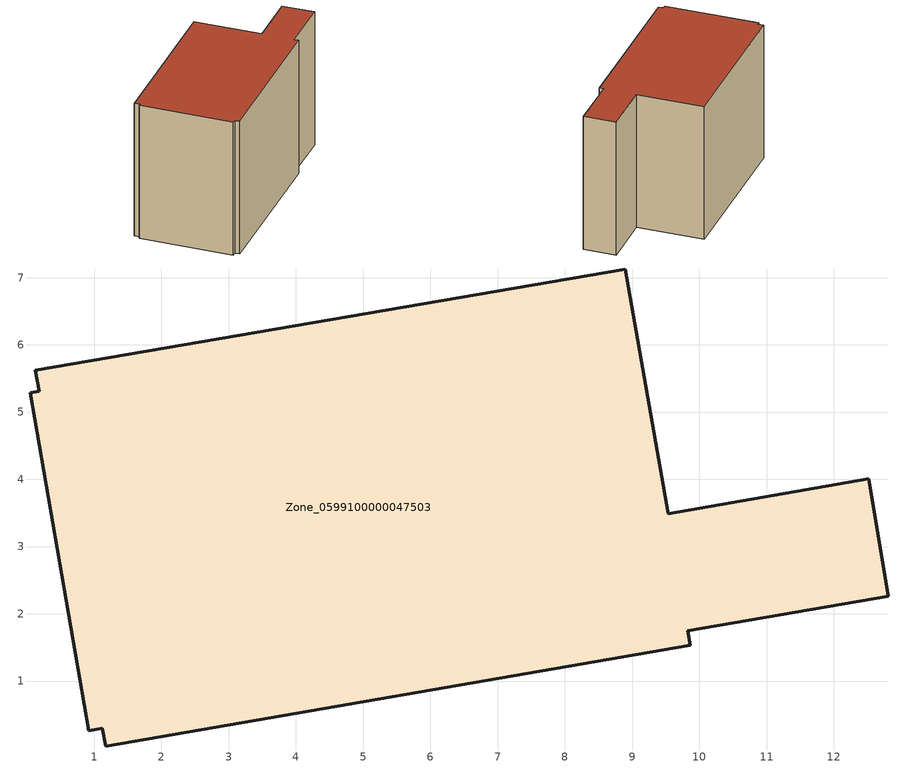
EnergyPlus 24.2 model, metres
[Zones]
Zone_0599100000047503
 floor ground (C_G): 1.12,0.3 0.92,0.26 0.05,5.29 0.18,5.31 0.12,5.62 8.9,7.13 9.54,3.49 12.52,4.01 12.81,2.26 9.83,1.75 9.87,1.53 1.17,0.03 z0
 wall outside (C_F): 12.81,2.26 12.52,4.01 9.54,3.49 8.9,7.13 0.12,5.62 0.18,5.31 0.05,5.29 0.92,0.26 1.12,0.3 1.17,0.03 9.87,1.53 9.83,1.75 12.81,2.26 z0:7.8
 roof outside (C_R): 1.17,0.03 9.87,1.53 9.83,1.75 12.81,2.26 12.52,4.01 9.54,3.49 8.9,7.13 0.12,5.62 0.18,5.31 0.05,5.29 0.92,0.26 1.12,0.3 z7.8
[BUILDING]
Pand.0599100000047503: North Axis=0; Terrain=City; Loads Convergence Tolerance Value=0.04; Temperature Convergence Tolerance Value=0.4; Solar Distribution=FullExterior; Maximum Number of Warmup Days=25; Minimum Number of Warmup Days=1
[Site:Location]
Rotterdam.The.Hague.AP_ZH_NLD Design_Conditions: Latitude=51.96; Longitude=4.45; Time Zone=1; Elevation=-4.5
[SITE:GROUNDTEMPERATURE:BUILDINGSURFACE]
18, 18, 18, 18, 18, 18, 18, 18, 18, 18, 18, 18
[MATERIAL] Thermal Absorptance=0.9; Solar Absorptance=0.7; Visible Absorptance=0.7
Name | Roughness | Thickness | Conductivity | Density | Specific Heat
G.TI.1975-1991 | MediumSmooth | 0.15 | 0.288461 | 540 | 1210
F.TI.1975-1991 | Rough | 0.3 | 0.230769 | 1920 | 840
R.TI.1975-1991 | MediumRough | 0.2 | 0.153846 | 1500 | 1000
[CONSTRUCTION]
C_G: G.TI.1975-1991
C_F: F.TI.1975-1991
C_R: R.TI.1975-1991
[ZONE]
Zone_0599100000047503: Type=1; Multiplier=1; Ceiling Height=Autocalculate; Volume=Autocalculate; Floor Area=autocalculate; Part of Total Floor Area=Yes
[ZONEINFILTRATION:DESIGNFLOWRATE]
Infil_Zone_0599100000047503: Zone or ZoneList or Space or SpaceList=Zone_0599100000047503; Schedule=AlwaysOn; Design Flow Rate Calculation Method=Flow/Area; Flow Rate per Floor Area=0.003; Constant Term Coefficient=1; Temperature Term Coefficient=0; Velocity Term Coefficient=0; Velocity Squared Term Coefficient=0
[HVACTEMPLATE:ZONE:IDEALLOADSAIRSYSTEM]
Zone_0599100000047503: Maximum Heating Supply Air Temperature=50; Minimum Cooling Supply Air Temperature=13; Maximum Heating Supply Air Humidity Ratio=0.0156; Minimum Cooling Supply Air Humidity Ratio=0.0077; Heating Limit=NoLimit; Cooling Limit=NoLimit; Dehumidification Control Type=ConstantSensibleHeatRatio; Cooling Sensible Heat Ratio=0.7; Dehumidification Setpoint=60; Humidification Control Type=None; Humidification Setpoint=30; Outdoor Air Method=None; Outdoor Air Flow Rate per Person=0.00944; Outdoor Air Flow Rate per Zone Floor Area=0; Outdoor Air Flow Rate per Zone=0; Demand Controlled Ventilation Type=None; Outdoor Air Economizer Type=NoEconomizer; Heat Recovery Type=None; Sensible Heat Recovery Effectiveness=0.7; Latent Heat Recovery Effectiveness=0.65
[ZONECONTROL:THERMOSTAT]
ThermostatControl_Zone_0599100000047503: Zone or ZoneList=Zone_0599100000047503; Control Type Schedule=DualSetpointControlType; Control 1=Thermostat_Zone_0599100000047503; Temperature Difference Between Cutout And Setpoint=0
[THERMOSTATSETPOINT:DUALSETPOINT]
Thermostat_Zone_0599100000047503: Heating Setpoint Temperature Schedule=HeatingSetpoint_Zone_0599100000047503; Cooling Setpoint Temperature Schedule=CoolingSetpoint_Zone_0599100000047503
[SCHEDULE:COMPACT]
HeatingSetpoint_Zone_0599100000047503: Through: 12/31, For: AllDays, Until: 24:00, 21
CoolingSetpoint_Zone_0599100000047503: Through: 12/31, For: AllDays, Until: 24:00, 24
DualSetpointControlType: Through: 12/31, For: AllDays, Until: 24:00, 4
AlwaysOn: Through: 12/31, For: AllDays, Until: 24:00, 1
